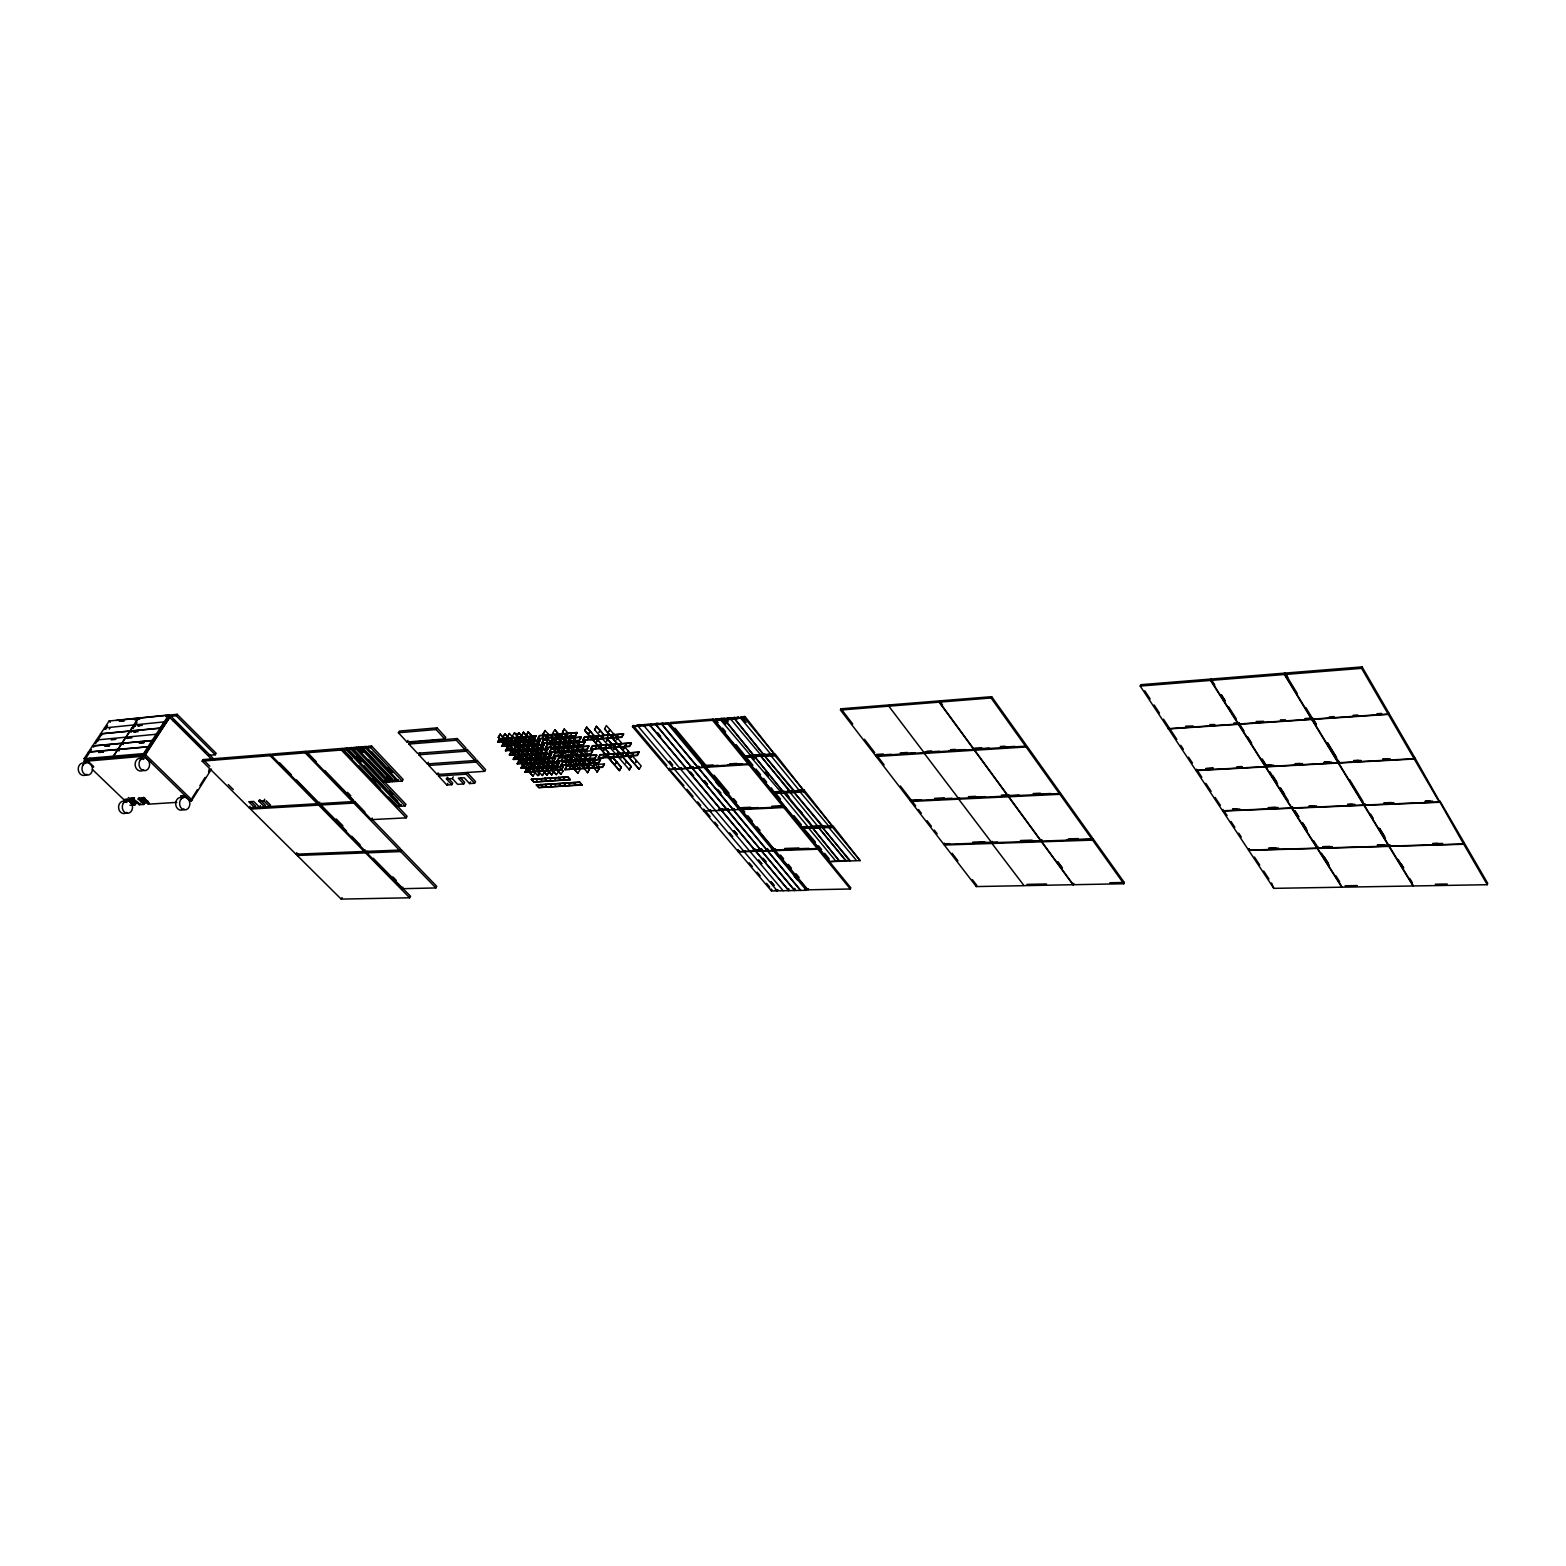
<?xml version="1.0" encoding="UTF-8"?>
<svg xmlns="http://www.w3.org/2000/svg" width="1566" height="1566" viewBox="0 0 1566 1566"><rect width="100%" height="100%" fill="white"/><g stroke="black" fill="none" stroke-linecap="round" stroke-linejoin="round"><path stroke-width="1.5" d="M1487.289 884.712L1487.7 883.302L1464.21 842.841L1463.779 844.25L1487.289 884.712L1413.452 885.965L1389.375 846.364L1389.805 844.974M1364.847 803.926L1364.397 805.315L1389.199 846.09L1463.623 843.976L1464.053 842.547L1439.839 800.852M1463.623 843.976L1414.724 757.572L1414.255 759.021L1439.232 801.988L1364.221 805.041L1338.656 763.034L1338.969 761.33M1414.078 758.707L1414.548 757.278L1388.807 712.961L1388.337 714.39L1414.078 758.707L1338.48 762.74L1312.151 719.44L1312.641 718.031M1292.576 806.881L1292.087 808.252L1317.417 848.146L1388.788 846.11L1389.238 844.72M1388.944 846.384L1317.593 848.42L1342.199 887.178L1413.041 885.984L1388.944 846.384L1389.649 844.7M1388.788 846.11L1363.966 805.335L1364.26 803.652M1364.221 805.041L1364.691 803.632M1388.161 714.076L1388.631 712.647L1362.087 666.901L1285.314 673.067L1284.805 674.496L1311.956 719.127L1388.161 714.076L1361.578 668.349L1362.087 666.901M1223.066 809.446L1222.752 811.051L1248.533 850.103L1317.026 848.165L1317.495 846.795L1313.698 840.805M1249.179 849.026L1248.709 850.377L1273.784 888.353L1341.808 887.198L1317.202 848.42L1317.652 847.069M1317.417 848.146L1317.887 846.775M1239.313 722.905L1238.804 724.295L1265.661 766.596L1338.069 762.759L1338.538 761.35L1327.263 742.793M1273.569 765.128L1266.326 765.52L1265.837 766.89L1291.911 807.978L1363.81 805.061L1338.245 763.053L1338.715 761.644M1273.784 888.353L1271.612 883.009M1201.846 777.284L1196.541 769.239L1196.033 770.589L1222.557 810.777L1291.519 807.978L1291.989 806.627M1317.026 848.165L1291.696 808.252L1292.4 806.607M1297.216 693.405L1284.883 673.106L1211.458 679.018L1210.929 680.388L1238.608 724.001L1311.545 719.166L1312.034 717.757L1305.868 707.617M1338.069 762.759L1311.721 719.46L1312.21 718.05L1304.928 718.54M1311.956 719.127L1312.465 717.737M1248.533 850.103L1249.002 848.772M1169.058 727.603L1168.53 728.953L1195.837 770.315L1265.25 766.635L1265.739 765.245L1261.922 759.216M1291.519 807.978L1265.426 766.909L1266.15 765.226L1262.313 759.177M1311.545 719.166L1284.374 674.515L1284.883 673.106M1214.824 684.988L1211.047 679.037L1140.753 684.694L1140.205 686.065L1168.334 728.66L1238.197 724.021L1238.706 722.65M1265.25 766.635L1238.393 724.314L1239.117 722.631M1238.197 724.021L1210.518 680.427L1211.047 679.037M1042.349 840.55L1041.84 841.803L1073.297 884.712L1123.781 883.753L1124.271 882.461L1093.146 838.847L1066.544 839.748M1168.334 728.66L1168.862 727.309L1163.518 719.185M949.603 843.643L944.846 843.82L944.318 845.033L991.983 843.467L1024.027 885.651L1072.964 884.712L1073.454 883.459M1073.297 884.712L1073.787 883.459M1092.089 839.376L1092.598 838.104L1060.436 793.042L1059.908 794.314L1092.089 839.376L1041.292 841.059L1008.817 796.761L1009.346 795.508L1019.075 795.039M1123.781 883.753L1092.637 840.139L1093.146 838.847M1059.34 793.531L1059.869 792.259L1026.63 745.67L1026.082 746.962L1059.34 793.531L1008.25 795.998L974.698 750.231L975.246 748.959L989.262 748.059M920.925 799.776L911.334 800.226L910.786 801.459L958.686 799.169L991.767 842.723L1040.959 841.079L1041.468 839.826M1041.292 841.059L1041.821 839.807M1072.964 884.712L1041.507 841.823L1042.016 840.57L1020.934 841.275M1040.959 841.079L1008.484 796.781L1009.013 795.508L1001.946 795.861M991.963 841.49L991.435 842.723L943.75 844.309L910.786 801.459M991.767 842.723L992.276 841.471M991.983 843.467L992.511 842.214L973.445 842.86M1023.714 885.671L976.284 886.571L976.793 885.358L972.427 879.7M1025.495 746.16L1026.043 744.868L991.67 696.694L940.011 700.844L939.424 702.116L974.111 749.429L1025.495 746.16L991.102 697.986L939.424 702.116M891.191 754.323L876.764 755.243L876.197 756.476L924.312 753.422L958.451 798.386L1007.917 796.017L1008.445 794.745L1001.379 795.097M1008.25 795.998L1008.798 794.725M943.75 844.309L944.298 843.095M1007.917 796.017L974.365 750.251L974.913 748.979M958.686 799.169L959.234 797.916M959.567 797.897L959.018 799.149L1008.484 796.781M991.102 697.986L991.67 696.694M958.118 798.406L910.218 800.715L910.766 799.482L900.411 786.015M924.312 753.422L924.88 752.169M775.327 850.612L807.939 889.821L850.299 888.999L850.827 887.824L818.352 848.048L817.824 849.222L775.327 850.612L775.875 849.457M939.091 702.155L939.659 700.863L889.703 704.896L889.136 706.149L939.091 702.155L973.778 749.448L924.057 752.62L888.803 706.168L840.453 710.044L841.04 708.791L889.371 704.915L888.803 706.168M856.269 860.243L828.805 827.494L822.855 827.729L826.594 827.005M802.947 828.531L809.113 827.709L802.947 828.531L829.902 861.594L860.125 860.615L832.779 825.673L829.295 825.811M846.912 860.4L846.012 861.124L819.077 827.885L822.835 827.142L819.077 827.885M850.025 860.439L822.561 827.748M840.707 860.595L839.513 861.32L812.578 828.14L809.133 828.277L812.578 828.14M829.902 861.594L845.973 860.556L818.783 827.905L812.871 828.14L818.783 827.905M836.988 860.693L836.068 861.417L808.819 828.297M840.453 710.044L875.59 755.712L876.157 754.479L883.381 754.009M774.348 793.473L780.534 792.572L774.348 793.473L801.988 827.357L832.309 826.026L804.258 790.223C792.553 791.241 811.971 792.063 800.872 791.476M829.001 826.417C828.512 828.238 833.817 828.023 832.505 826.261M804.728 888.862L806.94 889.136L806.412 890.291L771.47 890.956L704.113 811.345L704.485 809.974M807.939 889.821L808.467 888.666M822.718 826.085L818.979 826.809L822.835 825.83M823.011 826.085L826.222 826.535M794.373 888.49L794.745 888.94M794.667 888.49L794.765 889.508M758.296 807.606L741.736 808.408L741.168 809.583L774.759 849.947L817.256 848.518L817.804 847.343L784.351 806.353L772.508 806.921M828.434 825.693L800.285 792.102L794.314 792.416L800.285 792.102M827.416 826.476L828.982 825.83M828.805 827.494L828.708 826.437M816.591 827.416L816.297 826.104L809.309 826.633M788.775 888.607L788.696 890.623L686.202 768.534M817.785 827.357L817.667 826.3M817.393 826.887L819.077 825.987M822.542 825.85L794.314 792.416M815.436 841.999L802.849 827.474L806.549 826.75M777.01 890.858L777.539 889.703M777.813 889.703L777.284 890.839L638.067 726.232L639.085 725.567M807.821 827.768L807.723 826.711M808.545 827.005L806.881 826.594M807.449 827.298L812.558 826.261L784.194 791.867M813.145 827.553L813.028 826.496M771.275 888.959L771.372 889.958M771.47 890.956L771.999 889.821M801.988 827.357L818.959 826.241M772.175 848.889L806.216 888.255M800.578 790.164L800.578 791.496M668.839 769.65L703.917 811.11L740.601 809.426L773.78 849.301L773.232 850.455L704.054 767.418L668.839 769.65L669.426 768.495M772.841 850.592L774.348 849.986M773.976 849.516L773.232 851.043L774.446 851.004M774.759 849.947L775.307 848.792M771.509 754.088L775.013 753.853L803.789 790.576L774.837 755.536L771.333 755.771M755.164 755.184L754.988 756.867L783.313 791.75L804.258 790.223M784.292 792.944L790.243 792.631L790.517 790.693M762.857 850.827L762.094 849.927L761.546 851.082L794.588 890.525M794.001 792.435L790.536 792.611L794.001 792.435L822.267 826.437M763.131 850.808L762.388 849.907L761.839 851.062L794.862 890.506M741.168 809.583L783.783 807.527L784.351 806.353M794.001 790.517L765.03 756.202C770.805 754.871 769.728 755.321 771.216 754.107M794.491 790.732L794.588 791.809M767.086 848.596L767.751 849.046M767.36 848.576L765.95 849.672M767.829 849.496L767.281 850.651L733.299 809.955L733.945 808.545M768.299 849.712L767.751 850.867L800.774 890.408M797.975 790.556L798.073 791.633M754.988 850.162L753.598 850.769L754.42 849.477M745.025 757.513L751.23 756.535L745.025 757.513L773.369 792.279L783.313 791.163M755.908 849.438L753.775 849.614M755.458 851.043L756.006 849.888M755.654 851.278L756.3 849.888M755.928 851.258L756.476 850.103M779.848 791.339C779.711 793.668 784.86 794.001 783.9 791.887M759.197 849.32L760.039 849.868M759.295 850.358L753.677 849.966M787.737 790.85L788.05 792.161L790.517 792.044M759.862 851.023L760.313 849.281M761.154 848.792L761.82 849.242M761.448 848.792L761.546 849.809M705.972 767.281L740.581 808.878L783.215 806.823L783.763 805.648L749.292 763.386L748.724 764.58L705.972 767.281L706.56 766.126L718.422 765.363M790.713 790.947L790.81 792.024M779.144 791.554L779.261 792.631M780.22 791.261L750.936 757.122M738.349 850.025L737.977 849.575M738.917 850.69L738.369 851.845L773.428 850.69L806.412 890.291M739.309 851.141L739.681 851.591M745.122 850.945L745.24 851.963M769.709 753.931L764.032 754.949L734.983 719.029C740.816 717.639 739.681 718.07 741.188 716.837L745.67 722.376M770.022 754.558L771.02 753.853M765.03 756.202L774.837 755.536M729.482 718.344L731.087 717.639L724.921 719.831L753.99 755.615L774.524 754.205L745.005 716.523C734.532 717.385 751.426 718.07 741.305 718.52M734.141 808.78L733.573 809.935L767.575 850.651M760.939 754.518L759.941 755.223M759.843 754.871L761.233 754.499M789.558 791.417L761.252 756.437C768.789 755.145 761.565 757.161 761.428 754.753M754.988 756.867L761.526 755.849M764.717 754.264L763.738 754.969L734.689 719.048L731.185 719.323L734.689 719.048M761.135 755.341L765.011 754.244M739.074 809.426L739.641 808.271L704.641 766.244L703.408 766.322M765.206 754.499L768.808 755.36M739.25 809.661L739.837 808.506L740.601 809.426M740.581 808.878L741.149 807.704L750.623 807.253M748.117 763.836L748.705 762.662L713.156 719.088L670.307 722.533L669.7 723.707L705.366 766.577L748.117 763.836L712.55 720.282L669.7 723.707M714.938 720.614L721.163 719.557L714.938 720.614L744.026 756.28L754.675 754.949M727.72 808.839L727.153 809.994L692.133 768.162L692.798 766.753M753.99 755.615L764.032 754.381M728.014 808.839L727.348 810.229L761.37 850.847L761.526 849.242M754.479 759.197L751.132 756.006L754.969 754.929M751.132 756.006C750.623 757.885 755.947 757.533 754.577 755.791M754.871 755.771L758.649 754.949M733.671 808.565L733.103 809.72L698.084 767.79L698.749 766.361M744.026 756.28L745.005 755.595L736.04 744.594M744.907 756.437L748.646 755.615L745.318 756.926M719.185 809.818L719.088 808.78L720.595 809.191M719.773 810.522L720.047 809.935M720.301 809.759L720.203 808.722M719.381 810.053L722.004 809.368M721.711 808.663L721.241 810.288L722.102 809.113M722.278 809.348L721.711 810.503L788.97 890.623M749.938 756.613L750.231 755.301M750.525 755.282L720.849 720.145M749.546 756.124L751.112 755.438M709.672 811.09L710.259 809.935M709.966 811.071L710.533 809.916M710.925 810.385L711.023 811.423M703.721 809.054L703.819 810.092M734.983 719.029L741.599 717.913M741.188 717.404L745.005 716.523M731.087 718.226L734.885 717.345L731.498 718.716M724.921 719.831L730.891 719.342L730.774 718.246M734.885 717.913L738.682 717.032L735.296 718.422M698.475 766.381L697.888 767.555L661.792 724.334L662.692 723.14M699.062 767.673L698.945 766.616L698.358 767.771L733.377 809.7M724.823 718.148C715.877 719.851 728.131 716.347 728.092 721.809M724.804 718.716L728.601 717.835L725.215 719.225M724.921 719.244C717.228 718.853 724.941 721.73 724.51 718.735M703.212 766.087L702.821 765.598M632.488 726.683L669.211 723.668L704.446 766.009L703.858 767.164L668.623 769.415L632.488 726.683L633.095 725.528L637.577 726.232M704.054 767.418L704.641 766.244M705.366 766.577L705.953 765.402L713.078 764.952M689.862 767.497L689.764 766.44L691.604 768.143M690.88 766.361L690.469 768.221M714.82 719.518L718.579 718.657L715.231 720.027M691.291 766.851L692.524 766.772L691.918 767.927L655.821 724.804L656.428 723.649L657.544 724.608M691.193 767.673L693.112 767.477M692.994 766.988L692.407 768.143L727.446 809.994M719.871 719.655L721.045 718.442L725.528 723.962M719.46 719.146L721.045 718.442M681.562 768.221L681.66 769.278M687.474 767.849L687.572 768.906M712.55 720.282L713.156 719.088M674.202 769.063L674.809 767.908M674.417 769.298L675.083 767.888M680.29 768.926L680.877 767.771M680.564 768.906L681.151 767.751M668.623 769.415L669.23 768.26M663.514 724.138L662.81 723.668M666.02 722.885C667.684 724.021 652.944 723.57 654.49 724.334M661.165 723.257L669.211 723.668M668.799 723.179L666.842 723.375M668.388 722.689L667.782 723.864L703.858 767.164M636.501 760.841L635.6 762.544L636.266 760.567M660.03 723.355C661.224 725.332 657.916 721.867 655.195 723.746M621.173 742.519L620.195 744.535L621.173 742.519L606.355 725.567L604.574 728.914L639.163 769.298L641.199 765.95L632.018 755.615M662.79 724.216L662.398 723.159M621.859 756.065C619.157 762.368 625.147 750.564 622.426 756.554C617.082 758.375 612.423 754.655 612.678 757.239L608.117 757.553C612.012 755.517 600.737 756.828 602.988 757.905L598.29 757.944L600.052 754.655L639.104 752.189L637.362 755.517L632.547 755.849C635.483 749.997 629.062 761.507 631.822 755.38M631.157 757.357L633.212 753.872M648.148 724.314C649.381 725.038 637.01 725.782 636.344 725.254M643.352 724.706L654.079 723.844M651.319 725.117L648.97 724.804M650.771 724.099L649.792 725.782L651.006 725.684M651.593 725.078L650.497 724.118M630.922 766.635L629.199 769.943L631.235 766.616L626.537 761.507L631.235 766.616M627.398 755.928L637.127 755.262L638.869 751.915M638.36 726.213L638.967 725.058L639.476 726.604M623.092 754.577L622.72 756.535L627.32 756.221L628.534 754.479M624.58 746.532L629.395 746.179L631.392 743.106L629.63 746.453L619.901 747.178L620.567 745.181L619.353 746.923L614.753 747.256M642.236 724.784C643.411 726.761 640.161 723.296 637.46 725.175M619.294 770.589L621.35 767.262L619.294 770.589L584.686 730.5L586.78 727.172L590.225 731.146L589.227 733.142L590.225 731.146M617.611 756.613L627.085 755.947L628.299 754.225M644.252 725.743L644.859 724.569L645.368 726.135M644.683 725.665L644.566 724.608L643.959 725.763L783.117 890.741M626.831 761.487L625.637 763.21M620.195 744.535L621.095 742.813M605.239 748.235L619.588 747.197L620.567 745.181M617.552 753.794L618.531 751.797L617.317 753.52L618.746 752.072L621.036 754.714M617.298 756.632L618.511 754.91L617.846 756.867M618.511 754.91L617.533 756.907L612.972 757.22M615.516 763.601L616.71 761.879L615.516 763.601L616.945 762.153L621.35 767.262M619.666 746.904L624.286 746.571C630.178 739.113 619.04 756.084 625.715 745.083M623.855 748.822L624.756 747.099M610.114 747.882L610.779 745.905L609.8 747.902L600.385 748.587L601.07 746.61L599.856 748.352L595.315 748.665L600.072 748.607L601.07 746.61M599.132 768.71L597.077 772.018L599.132 768.71L589.971 758.57M608.313 752.522L607.647 754.499L608.626 752.502L604.887 748.548L608.626 752.502M597.605 739.739L596.626 741.716L597.605 739.739L594.16 735.726C592.711 743.654 586.839 736.431 587.465 739.974L582.767 740.033L584.549 736.744L623.62 733.984L621.859 737.332L617.043 737.703L617.709 735.707L616.495 737.449L611.875 737.801M617.709 735.707L616.73 737.723L612.11 738.075L613.5 733.925L611.797 738.115L606.982 738.193L611.797 738.115M616.28 739.955L617.415 738.506M597.781 767.36L602.44 767.066L604.417 764.032L602.675 767.32L598.016 767.634L598.682 765.676L597.703 767.653L593.005 767.673L597.703 767.653M607.588 757.298L608.802 755.575M614.792 747.824C612.208 753.383 617.337 741.658 614.459 747.276L609.879 747.608M615.36 745.573L614.185 749.507M616.808 737.429L621.624 737.057L623.385 733.71M613.872 755.517L611.288 758.727L611.973 756.75M611.288 758.727L612.267 756.73M582.004 785.016L579.831 782.041L536.335 784.997L538.684 787.6L582.004 785.016L579.674 782.354L536.335 784.997M593.631 762.975L594.845 761.252L593.866 763.229L589.168 763.268L593.866 763.229M602.088 738.565L606.668 738.212L608.117 736.744L606.903 738.486L597.214 738.937L602.01 738.858L603.752 734.963M594.493 763.386L593.514 765.363L594.532 761.272M606.845 740.953L607.51 738.976L606.531 740.972L607.745 739.25L611.19 743.263L610.211 745.259L611.425 743.537L618.531 751.797M588.268 767.986L592.711 767.692L593.905 765.989L593.24 767.947M593.299 765.089L594.414 763.679M583.531 768.299L587.955 768.006L589.149 766.303L588.483 768.26L592.946 767.966L593.905 765.989M598.525 758.218L600.287 754.91L639.104 752.189M600.15 748.313L604.691 748C609.781 740.914 599.465 757.553 605.905 746.258M611.562 737.84L613.735 734.2M593.945 762.955L598.604 762.642L600.581 759.608L598.819 762.896L594.16 763.21M598.29 757.944L602.753 757.65L603.967 755.928M610.525 745.24L611.19 743.263M609.565 747.628L610.779 745.905M589.462 769.337L587.426 772.625L589.462 769.337L585.058 764.306L583.629 765.735L585.547 762.172M583.864 766.009L584.823 764.032M596.626 741.716L597.84 739.994L601.305 744.007L600.091 745.729M578.813 768.612L583.218 768.319L584.431 766.616L583.746 768.573L588.19 768.28L589.149 766.303M581.436 754.42L590.871 753.755L592.633 750.447L591.106 754.009C584.353 757.866 581.495 751.112 581.378 754.714L572.177 755.36L572.862 753.403L571.884 755.38L562.762 756.026L563.447 754.088L562.468 756.045L557.848 756.104L563.662 754.342M575.211 784.057L573.88 782.413L575.368 783.744M574.096 768.926L578.5 768.632L579.714 766.949L579.029 768.886L583.452 768.593L584.431 766.616M590.676 756.848L589.149 759.96M631.157 742.852L592.32 745.729L590.558 749.018L595.021 748.705L596.235 746.982L595.55 748.94M590.558 749.018L595.256 748.959L596.235 746.982M602.323 738.839L603.83 734.669L601.775 738.584M584.647 763.856L588.875 763.288L590.069 761.585L589.403 763.542M579.909 764.169L589.09 763.562L590.069 761.585M600.307 745.984L601.227 744.3M589.775 758.551L585.312 758.844L594.747 758.198L596.724 755.164L594.982 758.473L590.304 758.786M608.88 731.302L609.8 729.599M609.115 731.576L610.035 729.873M629.512 769.924L594.591 729.717L596.372 726.389L600.13 730.363L599.132 732.379L600.365 730.637L603.83 734.669M574.996 767.262L573.802 768.945L569.417 769.239L574.037 769.2L574.996 767.262L574.33 769.18L578.735 768.906L579.714 766.949M596.685 726.35L594.591 729.717M579.4 760.919L581.162 757.513L580.79 759.451L585.234 759.138L586.213 757.161L585.547 759.119M581.456 757.494L579.185 760.645L580.379 758.942M568.047 783.059L569.691 784.096M592.711 737.175L593.514 737.86L593.925 735.452L592.065 739.328M570.181 779.751L568.008 776.775L531.324 779.398L533.673 782.021L570.181 779.751L567.832 777.108L531.324 779.398M585.253 752.776L582.337 749.625L586.996 749.292L588.757 745.984L587.23 749.546C563.016 752.365 590.343 746.806 582.043 749.644M574.957 764.228L580.81 762.505L579.616 764.208L570.494 764.815L571.159 762.877L569.965 764.58L565.58 764.874L570.2 764.834L571.159 762.877M593.514 737.86L592.594 739.583L597.135 739.23L598.369 737.488M585.488 755.771L587.113 752.385M599.445 732.34L600.13 730.363M575.818 759.51L585.018 758.864L586.213 757.161M543.167 733.828L545.262 730.539L543.167 733.828L577.834 773.252L579.87 769.963L566.931 755.458L562.527 755.771M590.793 749.292L592.555 745.984L631.392 743.106M598.134 737.234L596.92 738.956L592.359 739.309M579.674 763.914L584.118 763.621L585.312 761.918M585.253 762.192L584.118 763.621M560.06 778.713L558.573 777.382M569.652 769.493L570.318 767.555L569.358 769.513L564.797 769.532L566.559 766.303L590.304 764.971M578.148 745.181L579.361 743.459L578.383 745.436L573.665 745.514L578.383 745.436M565.032 769.806L566.559 766.303M580.497 759.471L576.053 759.784L576.719 757.827L575.759 759.804L571.336 760.097C574.272 754.205 567.107 765.285 570.787 759.627M579.048 743.478L578.676 745.416L583.335 745.064L585.116 741.775L547.239 744.359L545.457 747.608L549.999 747.55C552.426 743.145 547.806 750.623 554.462 746.943L555.676 745.24L554.99 747.178L559.395 746.865L560.374 744.887L559.688 746.845L564.112 746.512L565.091 744.535L564.406 746.493L568.85 746.16C572.079 739.955 566.207 752.326 569.613 746.649L573.058 750.584M572.001 758.159L569.867 761.291M577.854 747.374L578.989 745.945M559.101 783.607L560.295 784.957M572.804 750.31L577.267 749.997L578.48 748.274L577.795 750.231M563.016 777.402L564.523 778.752L563.31 777.382M563.349 751.014L567.773 750.682L568.987 748.979L568.301 750.936L577.502 750.251L578.48 748.274M583.002 740.307L584.784 736.999L623.62 733.984M575.525 756.476L577.6 753.07L575.818 756.456M564.797 769.532L569.124 769.258L570.318 767.555M578.441 745.162L583.1 744.809L584.881 741.501M566.403 760.176L575.525 759.53L576.719 757.827M589.227 733.142L590.46 731.42L593.925 735.452M582.767 740.033L587.23 739.7L588.444 737.977M575.231 764.697C571.923 770.864 578.245 758.394 574.663 764.247L570.259 764.56M574.898 764.521L575.857 762.564M581.515 751.582L582.943 747.961M581.749 751.856L582.669 750.173M564.915 784.683L563.584 783.039L565.072 784.37M574.037 766.381L575.172 764.971M571.962 755.086L581.143 754.44L582.591 752.992M558.612 766.087L557.202 767.516L558.396 765.833L557.476 767.497L558.612 766.087L563.016 771.079L560.98 774.328L523.396 732.301L521.595 735.55L556.282 774.641L518.698 732.692L516.897 735.922L551.878 774.916L553.62 771.686L549.216 766.714L547.787 768.143L549.255 764.365L548.061 766.048M563.564 757.239L558.866 757.572L557.105 760.822L561.411 760.508C564.269 756.124 559.356 764.149 566.109 760.195L567.303 758.492L566.638 760.43L571.042 760.117M556.537 770.08L557.731 768.397L556.772 770.355M557.105 760.822L561.646 760.782L562.625 758.825M569.398 746.375L565.639 742.46L569.398 746.375L568.712 748.333M575.29 735.805L577.071 732.496L575.525 736.079L570.631 736.177L575.525 736.079M557.065 770.335L557.437 768.417M559.571 749.664L558.592 751.641L553.953 751.7L558.357 751.367L559.571 749.664L558.886 751.621L568.008 750.956L568.987 748.979M554.07 777.969L555.284 779.32M566.696 763.464L565.502 765.148L560.961 765.187L562.703 761.937L600.346 759.334M574.233 740.698L575.466 738.976L574.468 740.953L569.77 741.031L574.468 740.953M556.282 774.641C562.507 769.298 550.195 767.379 553.385 766.165L544.968 757.024M561.176 765.441L562.938 762.192L600.581 759.608M565.933 757.161L568.38 754.009M551.134 785.525L549.803 783.881L551.291 785.212M574.154 743.145L575.309 741.716M568.908 745.866L573.371 745.533L574.585 743.811L573.9 745.768M569.143 746.121L573.606 745.788L574.585 743.811M567.303 758.492L566.344 760.45L561.94 760.763M563.329 766.792L561.587 770.022L524.845 772.175L526.587 768.984L563.094 766.518L561.352 769.767L524.845 772.175M554.501 783.9L555.421 785.251M579.244 757.65L573.293 750.838C570.181 756.613 575.994 744.496 572.51 750.349L568.067 750.662M572.393 752.522L573.724 748.626M558.847 777.362L559.884 779.026M560.961 765.187L565.267 764.893L566.481 763.19M574.546 740.659L579.205 740.307L581.221 737.273L579.44 740.581L574.781 740.933M567.225 755.438L573.097 753.677M584.686 730.5L586.78 727.172M547.532 770.961L548.491 769.023L547.826 770.942M570.318 736.196C575.29 732.692 560.53 741.286 567.969 732.927L564.23 728.993L562.448 732.281L597.39 771.999M538.684 787.6L582.16 784.703M567.284 734.885L568.204 733.201M540.994 784.409L542.032 786.073L540.701 784.429M555.401 757.807L552.974 762.74L555.401 757.807L525.687 759.999L527.468 756.672L525.687 759.999M579.068 745.651C572.197 736.92 570.924 735.805 569.711 741.325L565.248 741.658L565.933 739.7L564.719 741.423L560.276 741.755M545.085 778.224L546.123 779.907L544.792 778.243M558.396 765.833L554.168 761.056L553.033 762.446M565.933 739.7L564.954 741.677L560.511 742.03L561.705 737.958L559.982 741.775L555.558 742.127M546.906 775.229L548.942 771.999L546.906 775.229L509.361 733.456L507.56 736.686L509.361 733.456M553.229 756.437L558.984 754.695L557.79 756.378L553.464 756.691L554.99 753.187L592.868 750.721M565.032 744.104L565.933 742.421M552.7 765.735L553.894 764.051L552.915 766.009M559.454 746.571L563.877 746.238L565.091 744.535M553.679 766.146L552.485 767.829M551.917 770.394L553.111 768.71L552.426 770.629M552.152 770.648L553.111 768.71M557.32 761.076L559.082 757.827L573.195 756.828M558.651 751.347L563.055 751.034C567.988 744.007 558.259 760.45 564.269 749.331M570.866 736.431L571.238 734.493M545.36 784.449L546.573 785.799M565.013 741.403L569.476 741.051L570.376 739.367M549.49 778.263L550.684 779.614M517.465 736.94C512.65 746.023 521.458 733.632 514.314 733.045L551.584 774.935L553.327 771.705M570.004 741.305L570.924 739.602M520.989 767.888L557.731 765.676L559.493 762.427L557.496 765.422L520.989 767.888L522.75 764.697M569.828 744.183L568.615 745.886L564.171 746.219M538.645 771.549L539.33 769.63L538.136 771.294M545.125 760.039L543.559 763.386L545.399 760.019M554.188 751.954L554.873 750.016L553.894 751.974L549.333 752.032L551.115 748.783L588.757 745.984M549.568 752.287L551.349 749.037L588.992 746.258M565.698 742.167L562.253 738.193L560.217 742.049L555.793 742.382L556.478 740.444L555.264 742.147L550.84 742.48M533.673 782.021L570.337 779.437M545.634 760.293L543.617 763.112M556.478 740.444L555.499 742.401L551.075 742.754L551.193 740.385L551.995 741.07M535.964 778.811L537.001 780.475L535.689 778.831M539.35 772.625C537.921 782.667 539.487 762.368 534.026 769.337M554.893 744.594L556.047 743.184M544.655 764.697L543.343 768.71L544.302 766.772M555.676 745.24L554.697 747.217L550.292 747.53M543.108 768.456L544.537 767.027L548.648 772.018M551.78 753.696L549.314 758.61L551.545 753.422L532.068 754.832M556.596 737.547L561.039 737.214L562.253 735.491L556.361 737.292M543.617 769.337L543.226 771.235M549.333 752.032L553.659 751.719L554.873 750.016M549.744 759.725L548.315 762.779M540.348 778.831L541.562 780.181M542.521 775.522L544.283 772.292L542.247 775.542L504.996 733.808L502.901 737.057L504.996 733.808M548.296 766.322L549.255 764.365M553.464 756.691L554.99 753.187M560.374 744.887L559.16 746.59L554.755 746.923M548.981 766.459L547.787 768.143M558.573 748.802L559.786 747.099L558.573 748.802L560.021 747.354L562.311 749.977M547.297 770.687L548.491 769.023M561.098 736.92L565.561 736.568L567.969 732.927M561.333 737.175L565.796 736.842L566.716 735.139M542.658 748.372L541.973 750.31L542.932 748.352L539.193 744.457L542.932 748.352M541.542 743.184L545.868 742.871L547.082 741.168L546.103 743.126L541.542 743.184L543.324 739.935L548.041 739.563M535.533 762.583C538.254 756.907 531.794 767.457 535.122 762.368M541.307 752.894L542.286 750.936L541.601 752.874M541.973 750.31L543.167 748.607L546.612 752.502L545.653 754.46L546.319 752.522M544.126 755.712C541.19 750.271 540.211 758.414 541.993 750.956M534.28 766.988L535.474 765.324L533.81 769.082M540.936 754.792L541.895 752.855M587.72 772.606L552.778 733.064L554.853 729.756L558.299 733.691L556.067 737.312L551.643 737.664M534.515 767.242L535.474 765.324M541.777 755.928C535.748 765.637 545.046 750.819 540.329 757.337L543.089 760.176M545.673 747.882L547.454 744.633L585.116 741.775M546.925 738.017L552.798 736.235L551.565 737.938L547.16 738.291M533.575 771.607L534.769 769.924L533.81 771.862M539.565 761.781C535.533 769.2 545.085 753.931 538.939 763.425M551.193 740.385L552.406 738.682L550.547 742.499L546.162 742.832L550.782 742.773L552.641 738.956L559.786 747.099M545.888 752.287L547.669 749.037L546.123 752.541L509.361 754.949L511.142 751.739L523.318 750.838M537.882 775.816L500.083 734.2L498.282 737.41L532.969 776.129L535.004 772.899L530.6 767.986L529.171 769.395L530.913 765.617L529.719 767.301M545.457 747.608L549.764 747.295L550.978 745.592M539.644 767.086C536.551 772.841 542.325 760.802 538.861 766.674M545.653 754.46L546.847 752.776L550.273 756.652L513.256 759.275L515.038 756.065M546.162 755.321L544.596 758.942L546.397 755.595M557.613 735.648L558.299 733.691M538.45 768.769L539.585 767.379M545.79 757.259L544.655 758.649M551.349 737.684L556.302 737.586L558.533 733.965L562.018 737.938M538.371 771.549L539.33 769.63M526.391 763.229C529.288 757.435 522.281 768.319 525.902 762.74M531.853 753.305C536.433 746.493 527.859 762.485 533.047 751.621M501.57 746.258L538.332 743.713L540.113 740.464L538.097 743.459L501.57 746.258L503.352 743.047M525.178 767.614L526.372 765.931L525.706 767.849M531.559 755.478L532.46 753.814M525.413 767.869L526.372 765.931M532.342 756.319L530.561 759.921L532.557 756.574M538.038 745.866L539.487 744.437M577.071 732.496L539.409 735.491L537.627 738.76L541.953 738.408C544.851 734.004 539.839 742.049 546.632 738.056L548.707 734.454L544.968 730.559M537.627 738.76L542.188 738.682L543.167 736.705M531.755 758.257L530.62 759.647M537.177 748.235L538.391 746.551L537.412 748.489M530.659 762.916C534.202 757.376 526.959 768.358 530.541 762.427M537.021 750.388L538.175 748.979M525.06 772.43L526.822 769.239M536.453 752.972C541.562 747.667 532.127 755.752 539.428 756.065M536.688 753.226L537.667 751.288M541.777 743.459L543.559 740.209L548.276 739.837M536.238 755.145L537.197 753.187L533.771 749.311L532.323 750.74L533.771 746.884L532.557 748.587M529.954 767.555L530.913 765.617M537.158 756.261C530.952 766.048 540.427 751.034 535.729 757.67L538.41 760.508M547.493 736.157L548.707 734.454M530.365 767.712L529.171 769.395M548.942 734.728L546.867 738.31L542.482 738.663M529.034 771.901L530.228 770.237L529.543 772.136M505.466 750.603L542.227 748.137L544.009 744.887L541.993 747.882L505.466 750.603L507.267 747.393M529.269 772.155L530.228 770.237M523.161 754.499L522.241 756.143L523.592 752.326M528.642 744.183L529.915 742.03L529.171 744.418M529.641 742.049L530.835 740.366L528.231 737.762M528.877 744.437C531.011 733.691 534.789 750.271 534.241 744.555M521.047 760.313L523.201 756.985L521.576 760.567M528.642 746.571C531.344 747.432 526.489 737.527 525.178 742.675M527.957 748.92L529.151 747.236L528.466 749.174M528.877 746.845C529.484 742.382 535.278 749.194 532.557 750.995M528.173 749.194L529.151 747.236M535.964 735.766L534.182 739.015L497.636 741.893L499.437 738.682L535.964 735.766L534.398 739.289L497.636 741.893M527.644 751.073C531.559 746.923 521.478 744.653 524.179 747.197M521.321 763.308L522.515 761.624L521.556 763.562M527.879 751.347L529.073 749.664L532.244 753.559M528.173 751.974L527.488 753.912M526.665 755.556C531.403 746.297 524.806 759.882 527.801 754.146M533.282 743.83L534.495 742.127M534.339 741.677L535.552 739.994L532.088 736.059L529.876 739.641M533.517 744.085L535.787 740.268L539.252 744.183M533.81 744.065L534.202 742.147M521.224 768.143L522.985 764.952M525.922 760.254L527.996 756.907M533.556 746.493L534.769 744.809L537.941 748.724M537.862 739.015L539.644 735.766L577.306 732.771M532.792 748.842L533.771 746.884M524.943 764.658L527.057 761.311M514.079 754.871L514.764 752.972L513.57 754.636M519.971 745.122L520.245 742.773C524.708 734.552 515.723 752.776 521.4 741.384M519.286 747.295L520.441 745.886M529.602 739.661L531.853 735.805L528.114 731.929L526.313 735.178L560.98 774.328M518.777 749.605C522.026 743.987 516.897 755.869 519.481 750.368M526.607 735.159L528.408 731.909M513.256 759.275L515.253 756.319M519.012 749.879L519.99 747.941M524.727 739.759L527.37 736.431M524.962 740.033L527.135 736.177L525.256 740.013M519.305 752.639C513.628 764.325 522.829 745.788 518.346 754.577M524.943 742.421C528.31 736.725 521.635 748.705 525.491 743.106L525.452 742.656M517.622 756.476L518.816 754.812L520.812 757.396M517.446 758.981L518.875 757.572L517.974 759.216M517.68 759.236L518.875 757.572M524.786 747.843L523.592 749.527L524.512 747.863M529.367 739.406L530.58 737.703M522.985 751.426L524.121 750.036M553.875 761.311L517.367 763.856L518.894 760.391M517.367 763.856L519.129 760.645L555.636 758.061M523.866 752.306L522.672 753.97L527.076 758.57M510.829 745.827L511.867 741.834M510.007 747.98C509.518 742.93 515.331 757.22 515.645 748.528M517.191 735.903L518.992 732.673M509.674 750.29L510.868 748.626L510.183 750.525M509.909 750.545L510.868 748.626M516.056 740.718L517.994 737.175M515.586 743.145L516.31 743.811L516.8 741.462L516.114 743.38M367.736 851.278L366.836 852.844L402.031 888.705L435.877 887.942L436.757 886.356L401.562 849.986L295.935 854.194L250.482 809.074L251.421 807.567M509.361 754.949L511.377 751.993L547.904 749.292M514.862 745.24L516.741 741.736M515.097 745.494L516.31 743.811M515.155 747.882C513.178 744.77 519.755 747.824 518.855 752.013M521.889 735.531L523.69 732.281M514.216 749.957L515.429 748.274M520.127 740.131L522.437 736.549L520.362 740.385M513.942 752.365L514.862 750.721M520.636 740.366L522.672 736.803M513.805 754.89L514.764 752.972M501.805 746.512L503.586 743.302L540.113 740.464M506.386 741.207L508.441 737.664L506.621 741.462M506.914 741.442L508.676 737.919M506.307 743.85L507.208 744.516L507.521 742.186L506.836 744.085M505.759 745.925L507.756 742.441L510.927 746.336M505.994 746.199L507.208 744.516M514.314 733.045L512.219 736.294L547.2 775.209M505.701 750.858L507.501 747.667M511.182 741.11L513.315 737.547M512.395 739.426L510.947 740.835L512.806 737.312M510.301 745.592L512.376 742.088L515.566 745.984M510.536 745.847L511.749 744.163M498.282 737.41L500.376 734.18M298.108 853.94L297.207 855.467L341.173 899.099L409.646 897.788L410.527 896.241L373.256 858.246M460.58 777.93L464.613 782.295L463.673 783.959L458.309 778.145L464.202 777.773L469.565 783.587L474.596 783.274L475.535 781.61L467.177 772.488L466.237 774.172L438.48 776.012L439.42 774.367M497.871 742.147L499.671 738.937L536.198 736.04M429.71 763.777L428.771 765.441L437.188 774.504L484.657 771.314L485.597 769.63L477.18 760.371L427.361 763.914L418.866 754.792L419.825 753.129M502.353 741.795L503.821 738.036L501.844 741.56M502.079 741.814L504.037 738.291M428.771 765.441L476.221 762.055L477.18 760.371M469.565 783.587L470.505 781.923M402.031 888.705L402.912 887.159M438.48 776.012L446.839 785.016L447.798 783.372M466.316 751.191L467.275 749.507L475.77 758.825L474.811 760.508L466.316 751.191L418.866 754.792M446.839 785.016L451.791 784.703L452.731 783.059L447.387 777.265L446.427 778.928L452.28 778.537L453.22 776.873M366.836 852.844L400.642 851.571L401.562 849.986M456.332 740.248L457.311 738.545L465.865 747.941L464.906 749.644L456.332 740.248L408.883 744.046L409.861 742.382L457.311 738.545M437.188 774.504L438.147 772.86M352.311 758.844L342.347 748.411L307.66 751.21L306.682 752.796L371.377 819.625L406.162 817.863L407.082 816.258L388.818 797.114M360.63 762.133L347.143 747.961L343.796 748.235L342.817 749.86L396.824 806.451L400.191 806.275L401.111 804.65M427.361 763.914L428.321 762.27M405.046 806.001L405.986 804.376L351.998 747.569L348.631 747.843L347.652 749.468L401.679 806.196L405.046 806.001L351.019 749.194L347.652 749.468M444.724 738.976L445.703 737.292L437.09 727.857L399.369 731.087L398.39 732.751L407.003 742.03L444.724 738.976L436.111 729.541L398.39 732.751M365.191 850.025L364.291 851.591L318.681 805.12L250.482 809.074M436.111 729.541L437.09 727.857M297.207 855.467L365.563 852.883L366.483 851.336M341.173 899.099L342.054 897.592M362.294 748.294L365.7 748.019L366.659 746.395L363.273 746.669L362.294 748.294L393.869 781.63L397.255 781.414L398.214 779.77M402.208 781.082L403.147 779.457L371.592 746.003L368.186 746.277L367.207 747.902L398.782 781.317L402.208 781.082L370.633 747.628L367.207 747.902M361.844 752.424L356.872 747.178L353.485 747.452L352.507 749.077L384.081 782.276L387.448 782.06L388.407 780.436L368.48 759.432M388.955 781.963L392.342 781.728L393.301 780.103L361.746 746.786L358.36 747.06L357.4 748.685L388.955 781.963L389.895 780.338L386.587 776.834M371.377 819.625L372.297 818.039M393.869 781.63L394.808 780.005M407.003 742.03L407.982 740.366M384.081 782.276L385.021 780.651M321.01 803.475L320.071 805.041L353.838 803.084L354.777 801.498L364.917 811.971M370.633 747.628L371.592 746.003M352.507 749.077L355.893 748.802L356.872 747.178M295.935 854.194L296.835 852.667M357.4 748.685L360.787 748.411L361.746 746.786M342.817 749.86L346.164 749.585L347.143 747.961M351.019 749.194L351.998 747.569M319.699 802.125L318.759 803.691L271.525 755.556L272.504 753.99L306.173 751.269L316.312 761.742M318.681 805.12L319.621 803.554L346.615 831.096M306.682 752.796L341.368 750.036L342.347 748.411M271.525 755.556L305.194 752.874L306.173 751.269M260.426 805.629L259.486 807.175L253.712 801.42L248.779 801.733L254.534 807.449L255.473 805.922L251.167 801.635M258.801 801.107L264.576 806.862L265.515 805.335L259.741 799.58L258.801 801.107L263.773 800.813L264.732 799.267M202.151 761.115L270.115 755.673L271.094 754.107L203.13 759.588L202.151 761.115L249.17 807.782L250.09 806.255M192.109 798.014L197.316 789.773M199.9 785.662L205.107 777.421M208.611 771.862L209.139 769.376M190.974 801.4L184.847 795.685L180.971 795.939L184.847 795.685M211.469 769.102L191.052 801.479L144.522 756.143L83.683 761.409L91.435 749.722M208.219 755.36L215.266 754.773L216.186 753.344L177.154 714.311L116.295 720.477M141.743 798.699A3.798 1.488 31.4 0 1 141.41 797.897A3.641 1.429 31.4 0 0 142.819 800.383L142.663 800.833A3.641 1.429 31.4 0 1 141.234 798.151A3.641 1.429 31.4 0 1 144.738 798.817M143.818 804.454L144.757 803.006L139.08 797.564L138.141 799.012L143.818 804.454L139.257 804.728L133.58 799.306L129.156 799.6L134.833 805.022L135.772 803.573L130.095 798.151L134.519 797.857M138.141 799.012L142.604 798.719L148.281 804.18L149.22 802.712M133.952 798.21A3.621 1.429 31.4 0 0 133.834 800.95L133.678 801.42A3.621 1.429 31.4 0 1 132.053 799.071A3.621 1.429 31.4 0 1 134.069 798.68M134.03 801.185L135.596 801.988L133.893 802.849M142.604 798.719L143.543 797.27M139.257 804.728L140.196 803.299M150.727 762.172L144.424 756.3L170.635 715.956L214.601 759.784M127.531 799.443L133.521 805.159L127.531 799.443L123.831 799.678L127.629 799.286M168.913 716.484L176.214 715.76L177.154 714.311M140.842 755.047L142.271 754.381M140.548 756.632L143.759 759.471M84.075 758.688L143.602 753.598L168.737 714.957L169.931 716.151L144.816 754.792L85.288 759.843L84.075 758.688L109.131 721.006L168.737 714.957M148.516 747.941L148.946 746.297M160.006 728.719L163.06 724.04M144.581 753.54L146.636 750.368M160.769 728.66L163.804 723.962M164.782 722.494L166.799 719.362M144.777 753.52L146.48 751.426M156.933 734.826L158.636 732.751M160.946 728.64L162.649 726.565M164.959 722.474L166.662 720.399M144.326 754.753L169.696 717.404L211.978 759.549M118.683 756.926L120.112 756.261M134.852 732.301L135.655 731.068M138.865 726.193L139.668 724.96M135.146 719.655L139.668 719.205L138.474 718.031L113.378 756.182L114.592 757.357M138.611 718.011L113.496 756.182L114.71 757.337M132.934 728.719L136.966 722.592M89.164 759.432L89.986 758.198M109.307 729.071L110.129 727.857M95.467 743.674L100.831 735.609M104.844 729.56L107.525 725.528M119.545 721.104L124.419 720.614M134.147 719.636L139.002 719.146M165.781 716.445L170.635 715.956M119.349 721.241L123.871 720.791M173.297 720.967L174.452 720.849M137.612 725.802L142.252 725.352M133.501 732.066L138.141 731.616M111.245 739.876L115.864 739.309M131.896 737.821L127.159 738.408L125.828 737.253M92.59 745.886L152.137 740.483L153.351 741.658M105.059 746.023L109.581 745.612M139.452 742.91L144.072 742.499M104.961 746.179L109.463 745.768M139.335 743.067L143.974 742.656M88.538 751.974L148.085 746.708L149.299 747.902L147.987 746.865L88.44 752.13M147.909 747.354L151.373 743.008M98.756 752.326L103.278 751.934M98.658 752.483L103.18 752.091M84.74 759.804L145.481 754.655L191.992 800.011L190.817 800.089M554.853 729.756L558.005 733.71M564.23 728.993L562.448 732.281M604.574 728.914L639.163 769.298M1140.205 686.065L1210.518 680.427M1210.929 680.388L1284.374 674.515M1284.805 674.496L1361.578 668.349M531.853 735.805L528.114 731.929M590.46 731.42L593.612 735.472M600.365 730.637L603.517 734.708M566.089 736.803L570.553 736.47M535.552 739.994L531.794 736.079M535.787 740.268L538.958 744.202M562.253 738.193L565.404 742.186M594.16 735.726L597.312 739.759M505.798 742.852L539.879 740.209M552.739 739.211L580.986 737.018M552.974 739.465L581.221 737.273M587.759 739.935L592.3 739.602M467.275 749.507L417.437 753.266L408.883 744.046M597.84 739.994L601.305 744.007M607.745 739.25L610.897 743.282M514.568 746.845L543.774 744.633M514.803 747.099L544.009 744.887M569.613 746.649L572.764 750.603M611.425 743.537L618.218 751.817M528.192 750.486L547.669 749.037M509.596 755.204L546.612 752.502M546.847 752.776L552.504 759.51M573.293 750.838L578.931 757.67M517.465 755.889L525.001 755.634M628.181 751.112L627.516 753.089L628.416 751.386M513.491 759.53L550.508 756.907L549.372 758.316M608.548 752.796L607.725 754.205M618.746 752.072L620.723 754.734M568.262 756.907L572.98 756.574M577.678 756.241L596.509 754.91M577.913 756.495L596.724 755.164M535.924 760.685L534.28 763.758M517.132 763.582L554.168 761.056M607.902 757.278L612.443 756.965L616.71 761.879M603.302 757.885L607.823 757.572M627.633 756.202L632.233 755.869M530.052 764.188L559.258 762.172M530.287 764.443L559.493 762.427M585.058 764.306L589.168 769.356M616.945 762.153L621.036 767.281M594.767 764.404L604.417 764.032M1185.716 726.193L1193.135 725.998M1209.813 724.569L1214.805 724.549M1233.891 722.963L1238.902 722.944M1256.128 721.495L1263.605 721.3M1280.44 719.871L1285.49 719.831M1329.299 716.915L1334.056 716.602M1353.102 715.329L1357.859 715.016M1376.906 713.744L1381.662 713.43M1168.53 728.953L1238.393 724.314M1238.804 724.295L1311.721 719.46M1312.151 719.44L1388.337 714.39M563.016 771.079L558.318 766.107M532.969 776.129L498.556 737.39M577.834 773.252L543.461 733.808M702.41 765.128L703.643 765.05M134.402 802.066L135.596 801.988A3.778 1.488 31.4 0 1 132.307 799.169A3.778 1.488 31.4 0 1 134.03 798.092M143.367 801.498L144.581 801.42L142.878 802.262M702.116 765.696L704.054 765.52M729.697 763.875L736.823 763.425M900.235 752.933L907.438 752.483M926.994 751.21L931.711 750.917M950.66 749.703L955.397 749.39M974.678 748.156L981.686 747.706M1000.361 746.512L1005.039 746.219M702.527 766.185L704.446 766.009M727.936 764.756L742.167 763.836M900.822 753.716L915.249 752.796M939.404 751.249L925.212 752.15L924.645 753.403L974.365 750.251M948.879 750.643L965.439 749.585M1000.948 747.315L1014.944 746.414M875.59 755.712L923.725 752.639M974.698 750.231L1026.082 746.962M463.673 783.959L457.644 784.351L452.28 778.537M129.939 805.237L134.833 805.022M148.281 804.18L176.801 802.379M249.17 807.782L354.777 801.498M804.082 789.969L787.444 791.456M1205.918 768.456L1213.102 768.064M1237.042 766.792L1241.818 766.537M1266.15 765.226L1270.985 764.971M1295.102 763.679L1299.937 763.425M1324.073 762.133L1328.888 761.879M1353.592 760.547L1358.466 760.293M1382.856 758.981L1387.73 758.727M790.419 790.967L789.225 792.102M800.461 790.419L799.267 791.574M1206.114 768.73L1213.278 768.358M1237.218 767.066L1241.995 766.811M1295.278 763.973L1302.52 763.582M1324.249 762.427L1331.472 762.035M1353.768 760.841L1361.089 760.45M1383.032 759.275L1390.334 758.884M1196.033 770.589L1265.426 766.909M1265.837 766.89L1338.245 763.053M1338.656 763.034L1414.255 759.021M738.017 807.86L739.25 807.802M771.94 806.216L783.763 805.648M934.706 798.327L944.298 797.857M968.414 796.683L975.481 796.35M1033.11 793.551L1040.411 793.199M719.929 809.309L724.706 809.074M725.841 809.015L727.055 808.956M935.293 799.071L952.05 798.269M968.982 797.446L985.464 796.644M1033.677 794.334L1050.708 793.512M1008.817 796.761L1059.908 794.314M1232.559 809.054L1237.316 808.859M1268.225 807.586L1275.35 807.293M1309.156 805.922L1313.952 805.727M1347.504 804.337L1352.28 804.141M1384.031 802.849L1391.293 802.555M1425.158 801.166L1429.993 800.97M1232.736 809.328L1239.88 809.035M1268.401 807.86L1277.915 807.469M1309.333 806.196L1316.517 805.903M1347.66 804.63L1354.844 804.337M1384.207 803.123L1393.877 802.732M1425.334 801.44L1432.577 801.146M812.754 827.083L816.219 826.946M827.788 826.946L829.08 826.907M1222.752 811.051L1291.696 808.252M1292.087 808.252L1363.966 805.335M1364.397 805.315L1439.389 802.281M773.036 848.4L771.529 849.007L773.408 848.85M784.742 848.459L798.914 847.989M972.897 842.136L984.799 841.725M1020.386 840.531L1032.111 840.139M1068.423 838.906L1078.093 838.593M772.547 849.34L773.78 849.301M761.252 849.829L754.146 850.064L755.086 851.18M785.31 849.144L808.917 848.361M997.522 842.058L992.824 842.214L992.315 843.448L1041.507 841.823M759.49 850.573L760.606 850.534M738.173 851.61L774.72 850.436M1041.84 841.803L1092.637 840.139M1268.577 848.204L1275.918 847.989M1322.644 846.638L1329.769 846.443M1377.336 845.053L1384.481 844.857M1432.851 843.448L1437.647 843.311M1268.754 848.478L1278.522 848.185M1322.8 846.912L1332.314 846.638M1377.512 845.327L1389.394 844.994M1433.007 843.741L1442.619 843.448M1248.709 850.377L1317.202 848.42M1389.375 846.364L1463.779 844.25M805.355 888.725L806.588 888.705M1026.983 884.379L1046.558 883.987M1109.844 882.754L1124.271 882.461M805.727 889.155L806.94 889.136M774.955 890.33L776.07 890.31M1345.096 885.788L1357.311 885.573M1435.317 884.222L1447.219 884.007M92.335 769.415L126.846 802.536A6.205 5.129 86.4 0 0 119.916 803.084A6.205 5.129 86.4 0 0 119.936 811.442A6.205 5.129 86.4 0 0 126.846 812.362M128.353 797.544L131.133 800.206M93.686 747.197L92.492 746.042L152.039 740.64L153.233 741.814M146.871 800.559L148.3 801.929M96.622 739.837L97.816 740.992M97.718 741.129L96.505 739.994L156.189 734.258L157.285 735.609M117.861 749.39L119.075 750.701M117.744 749.546L118.957 750.701M122.031 743.224L123.225 744.379M121.894 743.224L123.127 744.535M104.628 727.759L105.822 728.914M105.725 729.071L104.531 727.916L164.234 721.887L165.33 723.238M143.602 753.598L144.816 754.792M125.946 737.097L127.257 738.252M109.131 721.006L110.325 722.161M129.958 730.97L131.172 732.281M135.283 726.037L134.089 724.862L135.185 726.193M161.415 729.247L160.202 728.073L100.635 733.788L101.829 734.943L100.537 733.945L160.104 728.229L161.318 729.404M203.13 759.588L209.824 766.244M228.284 784.586L233.314 789.577M173.239 719.616L205.812 752.091M263.773 800.813L269.548 806.568L270.487 805.041L266.161 800.715M176.214 715.76L215.266 754.773M336.22 818.979L342.954 825.869M392.87 876.901L396.218 880.327M279.531 762.681L291.315 774.72M296.385 779.868L318.289 802.203L317.35 803.769L270.115 755.673M351.684 836.264L360.121 844.857M320.071 805.041L365.7 851.532M365.563 852.883L409.646 897.788M347.437 792.337L350.764 795.763M324.749 770.472L353.446 800.128L352.507 801.714L305.194 752.874M371.671 818.959L400.407 848.655L399.506 850.24L353.838 803.084M400.642 851.571L435.877 887.942M358.947 765.794L380.518 788.422M341.368 750.036L406.162 817.863M356.813 756.437L361.707 761.605M389.523 790.83L392.792 794.256M363.997 765.676L397.744 801.107M346.164 749.585L400.191 806.275M372.454 778.302L375.84 781.845M358.36 747.06L363.351 752.306M355.893 748.802L387.448 782.06M371.651 751.66L391.578 772.743M365.7 748.019L397.255 781.414M360.787 748.411L392.342 781.728M388.114 767.36L393.086 772.645M446.427 778.928L451.791 784.703M466.237 774.172L474.596 783.274M476.221 762.055L484.657 771.314M531.5 779.085L533.83 781.708M536.512 784.683L538.841 787.287M504.722 733.828L508.147 737.684M530.424 762.662L534.711 767.418M500.083 734.2L503.528 738.056M503.763 738.31L507.227 742.206M521.987 758.649L525.628 762.759M525.863 762.975L530.071 767.731M518.698 732.692L522.144 736.568M522.378 736.842L525.863 740.757M544.205 761.702L548.687 766.479M517.7 737.214L521.184 741.11M539.604 762.035L542.599 765.206M553.64 761.056L558.103 765.852M523.396 732.301L526.842 736.196M568.204 782.746L569.535 784.409M563.055 751.034L565.992 754.146M580.555 759.177L583.413 762.427M558.24 733.984L561.705 737.958M580.262 759.197L583.12 762.446M584.999 730.48L619.607 770.57M586.487 727.192L589.912 731.185M612.189 757.024L616.417 761.898M622.407 756.319L626.615 761.213M596.372 726.389L599.817 730.382M622.094 756.339L626.302 761.233M624.286 746.571L631 754.009M633.095 725.528L633.623 727.074M633.917 726.507L666.862 765.461M683.931 785.643L669.524 769.552M686.965 789.244L693.053 796.448M697.633 801.851L700.668 805.453M704.68 810.19L710.103 816.61M714.762 822.111L717.854 825.771M749.155 862.807L752.306 866.527M757.063 872.145L760.215 875.883M766.537 883.341L769.689 887.08M669.582 761.35L672.714 765.069M675.279 768.123L675.788 769.65M771.059 881.697L774.074 885.279M669.289 761.37L672.44 765.089M729.599 832.877L732.692 836.538M770.785 881.717L773.8 885.279M754.244 850.651L753.305 849.516L753.97 851.219M734.2 830.783L737.292 834.463M758.864 860.145L761.879 863.708M733.906 830.802L736.999 834.482M758.59 860.145L761.605 863.708M657.231 725.195L656.722 723.629L656.115 724.784L692.211 767.908M728.699 810.562L728.21 809.074L727.642 810.229L761.644 850.847M657.583 732.575L660.715 736.314M690.626 771.96L693.66 775.581M755.634 849.438L756.965 851.591M762.955 858.188L766.244 861.75M722.787 810.855L720.751 808.78M650.164 725.273L686.28 768.28M686.476 768.534L721.515 810.268M649.87 725.293L685.986 768.299M717.698 789.421L721.026 793.042M733.867 808.8L734.63 810.288M767.457 849.046L767.477 850.886L800.48 890.408M662.085 724.314L698.162 767.536M704.446 780.651L707.48 784.292M704.152 780.671L707.186 784.312M674.946 728.131L705.953 765.402M714.076 775.17L729.11 793.238M733.632 798.68L736.627 802.281M741.736 808.408L744.77 812.088M747.824 815.749L752.404 821.25M756.985 826.77L760.039 830.43M780.534 855.056L783.626 858.794M788.285 864.393L791.398 868.132M796.057 873.73L799.149 877.469M716.073 782.452L719.107 786.093M723.668 791.574L726.702 795.215M794.216 876.255L797.231 879.857M715.114 718.931L718.109 722.592M722.592 728.092L725.587 731.753M745.201 755.849L752.874 765.245M755.928 769.004L760.528 774.641M763.601 778.419L766.674 782.178M771.255 787.815L774.641 792.885M780.514 799.149L774.524 791.809L777.969 791.633L778.067 792.69M793.962 815.651L801.44 824.812M818.509 845.777L821.582 849.555M824.656 853.333L829.275 858.99M802.281 826.77L805.707 826.633M748.724 764.58L783.215 806.823M783.783 807.527L817.256 848.518M817.824 849.222L850.299 888.999M812.284 826.848L783.998 792.964M812.871 828.14L839.807 861.32M724.627 719.851L753.696 755.634M754.695 756.867L783.02 791.75M721.339 718.422L725.821 723.942M765.206 772.39L768.28 776.149M764.913 772.41L767.966 776.188M780.24 793.159L808.173 827.102M760.939 755.106L730.891 719.342M790.223 791.3L760.939 756.476M760.841 755.38L758.355 755.536M790.243 792.631L818.137 826.711M784.468 791.28L788.951 796.8M799.11 809.7L802.399 813.361M806.588 818.901L809.563 822.581M794.295 791.828L764.737 756.202M822.855 827.729L849.751 861.026M774.524 754.205L744.829 718.226M832.309 826.026L804.082 791.887M860.125 860.615L832.603 827.337M741.481 716.797L745.964 722.357M771.02 754.44L740.992 718.54M771.02 755.791L799.619 790.869M841.04 708.791L852.746 724.021M864.452 739.25L874.709 752.58M876.764 755.243L884.144 764.874M911.334 800.226L915.64 805.824M918.498 809.544L921.356 813.283M927.092 820.721L931.398 826.319M934.256 830.039L937.134 833.778M952.108 853.255L957.903 860.811M876.197 756.476L910.218 800.715M944.318 845.033L976.284 886.571M1058.068 862.005L1062.355 867.858M939.659 700.863L942.556 704.817M1057.735 862.005L1062.022 867.858M1144.766 690.782L1150.129 698.906M1154.142 704.994L1159.486 713.098M1170.35 729.56L1176.849 739.406M1180.744 745.318L1183.348 749.272M1188.555 757.141L1192.45 763.053M1205.82 783.313L1211.125 791.359M1215.099 797.388L1220.403 805.413M1224.514 811.658L1227.098 815.573M1230.974 821.426L1234.83 827.298M1238.706 833.151L1241.27 837.047M1254.464 857.033L1259.73 865.019M1263.684 871.029L1268.969 879.015M1221.519 694.873L1225.297 700.824M1272.845 775.796L1276.76 781.943M1280.675 788.109L1284.57 794.275M1295.102 810.875L1298.899 816.845M1302.697 822.835L1306.494 828.825M1324.523 857.248L1328.418 863.375M1221.108 694.893L1224.886 700.844M1228.644 706.795L1236.2 718.677M1240.174 724.96L1244.011 731.009M1247.848 737.038L1251.684 743.087M1269.83 771.705L1277.66 784.018M1280.264 788.129L1288.094 800.461M1294.69 810.875L1298.508 816.865M1302.305 822.855L1307.356 830.841M1321.547 853.176L1329.319 865.43M1335.778 875.629L1339.674 881.756M1285.314 673.067L1287.781 677.138M1313.894 720.086L1316.399 724.216M1327.674 742.773L1336.464 757.2M1379.724 828.394L1384.696 836.557M1401.218 863.747L1403.743 867.916M1313.463 720.125L1315.969 724.236M1349.657 779.653L1363.046 801.655M1370.642 814.124L1373.108 818.215M1379.313 828.414L1385.518 838.593M1398.262 859.577L1403.332 867.916M1409.674 878.35L1412.219 882.5M138.454 802.536A3.778 1.488 31.4 0 1 136.908 802.536M133.893 800.5A3.778 1.488 31.4 0 1 132.581 797.916M143.739 797.838A3.641 1.429 31.4 0 1 144.972 798.425M145.54 799.326A3.641 1.429 31.4 0 1 146.558 800.187M147.791 801.048A3.798 1.488 31.4 0 1 144.483 801.42A3.798 1.488 31.4 0 1 141.253 797.818M143.876 797.76A3.798 1.488 31.4 0 1 144.816 798.19M143.269 800.206A3.798 1.488 31.4 0 1 142.232 799.306A3.132 1.233 31.4 0 0 143.23 800.363M137.475 802.575A3.132 1.214 31.4 0 1 134.891 802.927A3.132 1.214 31.4 0 1 132.033 800.03A3.132 1.214 31.4 0 1 135.361 800.422M136.34 801.107A3.132 1.214 31.4 0 1 137.084 801.87M135.635 801.772A3.132 1.233 31.4 0 1 132.953 799.58A3.132 1.233 31.4 0 1 133.756 798.386M133.756 798.582A3.524 1.39 31.4 0 1 133.325 797.799M147.263 801.029A3.132 1.233 31.4 0 1 144.268 801.009M143.367 797.897A3.132 1.233 31.4 0 1 144.777 798.464M143.681 769.846A6.44 5.305 84.6 0 1 136.849 769.2A6.44 5.305 84.6 0 1 135.948 760.959A6.44 5.305 84.6 0 1 142.467 758.747M86.756 774.289A6.284 5.266 84.4 0 1 79.964 773.682A6.284 5.266 84.4 0 1 79.083 765.637A6.284 5.266 84.4 0 1 85.562 763.484M184.005 808.937A6.362 5.148 86.4 0 1 177.369 808.408A6.362 5.148 86.4 0 1 176.488 800.285A6.362 5.148 86.4 0 1 182.811 798.014M93.608 766.831L87.442 760.939L93.608 766.831M141.645 800.774A3.132 1.233 31.4 0 0 146.362 802.653A3.132 1.233 31.4 0 0 143.309 799.286A3.132 1.233 31.4 0 0 141.645 800.774M140.059 760.195A6.46 5.305 84.6 0 0 143.622 770.648A6.46 5.305 84.6 0 0 149.201 762.016A6.46 5.305 84.6 0 0 140.059 760.195M83.018 764.913A6.303 5.285 84.4 0 0 86.541 775.092A6.303 5.285 84.4 0 0 92.081 766.674A6.303 5.285 84.4 0 0 83.018 764.913M180.619 799.6A6.362 5.168 86.4 0 0 184.083 809.876A6.362 5.168 86.4 0 0 189.486 801.263A6.362 5.168 86.4 0 0 180.619 799.6M123.303 803.26A6.205 5.129 86.4 0 0 126.748 813.263A6.205 5.129 86.4 0 0 132.151 804.885A6.205 5.129 86.4 0 0 123.303 803.26"/></g></svg>
